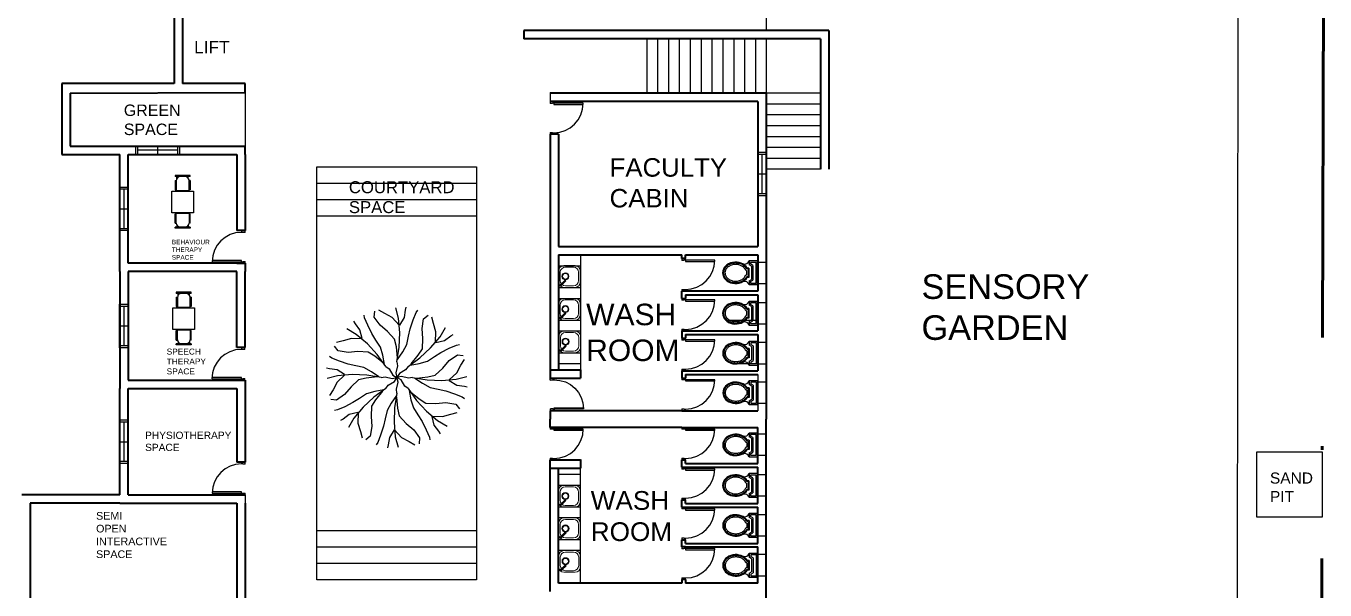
# Model space of a CAD drawing. Header units: metres. Extents: x -62 to 1282, y -193 to 114.
# Drawn here: x 251.3 to 287.15, y 75.63 to 91.19 of the extents above; entities that cross this region are included whole.
import ezdxf

# ---------------------------------------------------------------- set-up
doc = ezdxf.new("R2010")
doc.units = ezdxf.units.M
doc.header["$MEASUREMENT"] = 0
doc.linetypes.add('ACAD_ISO04W100', pattern=[30, 24, -3, 0, -3])
doc.layers.add('door space', color=1, linetype='Continuous')
doc.layers.add('WINDOW', color=10, linetype='Continuous')
for name, color, linetype, plot in [('PLINTH', 7, 'Continuous', False), ('STAIR', 231, 'Continuous', False), ('TEXT', 141, 'Continuous', False)]:
    doc.layers.add(name, color=color, linetype=linetype, plot=plot)
doc.layers.add('SITE BOUNDARY', color=6, linetype='ACAD_ISO04W100', lineweight=60)
doc.layers.add('WALL', color=2, linetype='Continuous', lineweight=40)
doc.styles.get("Standard").update_dxf_attribs({"font": 'arial.ttf'})

# ---------------------------------------------------------------- blocks, each defined once
blk = doc.blocks.new('A$C50846A53')
at = {"linetype": 'Continuous'}
for p, q in [((0, 0.74), (0, 0.56)), ((0.5, 0.74), (0, 0.74)), ((0, 0.56), (0.08, 0.56)), ((0.47, 0.71), (0.03, 0.71)), ((0.03, 0.71), (0.03, 0.59)), ((0.03, 0.59), (0.063, 0.59)), ((0.093, 0.64), (0.063, 0.59)), ((0.11, 0.61), (0.08, 0.56)), ((0.093, 0.64), (0.407, 0.64)), ((0.11, 0.61), (0.39, 0.61)), ((0.15, 0.557), (0.15, 0.52)), ((0.15, 0.557), (0.351, 0.557)), ((0.351, 0.557), (0.351, 0.52)), ((0.42, 0.56), (0.39, 0.61)), ((0.437, 0.59), (0.407, 0.64)), ((0.42, 0.56), (0.5, 0.56)), ((0.437, 0.59), (0.47, 0.59)), ((0.47, 0.59), (0.47, 0.71)), ((0.5, 0.56), (0.5, 0.74)), ((0.17, 0.537), (0.332, 0.537)), ((0.2, 0.507), (0.2, 0.488)), ((0.2, 0.507), (0.301, 0.507)), ((0.301, 0.507), (0.301, 0.488))]:
    blk.add_line(p, q, dxfattribs=at)
for centre, radius, start, end in [((-0.039, 0.461), 0.106, 344.642, 68.7339), ((0.539, 0.461), 0.106, 111.2661, 195.358), ((0.11, 0.542), 0.06, 306.0032, 355.4798), ((0.391, 0.542), 0.06, 184.5202, 233.9959)]:
    blk.add_arc(centre, radius, start, end, dxfattribs=at)
blk.add_ellipse((0.251, 0.274), major_axis=(0, 0.274), ratio=0.828948, start_param=0.459479, end_param=5.823706, dxfattribs=at)
for points, knots in [([(0.145, 0.493), (0.144, 0.492), (0.143, 0.491), (0.132, 0.483), (0.123, 0.475), (0.106, 0.457), (0.098, 0.447), (0.084, 0.426), (0.077, 0.415), (0.066, 0.391), (0.061, 0.378), (0.053, 0.352), (0.05, 0.339), (0.045, 0.311), (0.044, 0.298), (0.043, 0.27), (0.043, 0.256), (0.046, 0.228), (0.049, 0.215), (0.055, 0.188), (0.059, 0.175), (0.069, 0.15), (0.075, 0.138), (0.088, 0.116), (0.095, 0.105), (0.111, 0.085), (0.12, 0.077), (0.138, 0.06), (0.147, 0.053), (0.167, 0.041), (0.178, 0.036), (0.199, 0.028), (0.209, 0.025), (0.231, 0.021), (0.242, 0.02), (0.264, 0.02), (0.275, 0.021), (0.297, 0.026), (0.307, 0.029), (0.328, 0.038), (0.338, 0.044), (0.358, 0.057), (0.367, 0.064), (0.385, 0.081), (0.394, 0.09), (0.409, 0.11), (0.416, 0.121), (0.429, 0.144), (0.434, 0.156), (0.444, 0.181), (0.448, 0.194), (0.454, 0.221), (0.456, 0.235), (0.458, 0.262), (0.458, 0.276), (0.457, 0.304), (0.455, 0.318), (0.45, 0.345), (0.447, 0.358), (0.438, 0.384), (0.433, 0.396), (0.421, 0.42), (0.414, 0.431), (0.399, 0.452), (0.391, 0.461), (0.374, 0.479), (0.365, 0.486), (0.356, 0.493)], [0.542145, 0.542145, 0.542145, 0.542145, 0.562703, 0.562703, 0.724661, 0.724661, 0.886619, 0.886619, 1.048577, 1.048577, 1.210535, 1.210535, 1.372493, 1.372493, 1.534451, 1.534451, 1.696409, 1.696409, 1.858367, 1.858367, 2.020325, 2.020325, 2.182283, 2.182283, 2.344241, 2.344241, 2.506199, 2.506199, 2.668157, 2.668157, 2.830115, 2.830115, 2.992073, 2.992073, 3.154031, 3.154031, 3.315989, 3.315989, 3.477947, 3.477947, 3.639905, 3.639905, 3.801863, 3.801863, 3.963821, 3.963821, 4.125779, 4.125779, 4.287737, 4.287737, 4.449695, 4.449695, 4.611653, 4.611653, 4.773611, 4.773611, 4.935569, 4.935569, 5.097526, 5.097526, 5.259484, 5.259484, 5.421442, 5.421442, 5.5834, 5.5834, 5.741045, 5.741045, 5.741045, 5.741045]), ([(0.2, 0.488), (0.17, 0.474), (0.164, 0.47), (0.151, 0.46), (0.144, 0.454), (0.13, 0.439), (0.123, 0.431), (0.111, 0.413), (0.106, 0.404), (0.096, 0.384), (0.091, 0.373), (0.084, 0.352), (0.081, 0.34), (0.076, 0.317), (0.075, 0.305), (0.073, 0.282), (0.073, 0.27), (0.074, 0.246), (0.076, 0.234), (0.08, 0.211), (0.083, 0.2), (0.09, 0.178), (0.095, 0.167), (0.104, 0.147), (0.11, 0.138), (0.122, 0.12), (0.128, 0.112), (0.142, 0.097), (0.149, 0.09), (0.165, 0.078), (0.173, 0.073), (0.189, 0.064), (0.197, 0.06), (0.214, 0.055), (0.222, 0.053), (0.239, 0.05), (0.248, 0.05), (0.266, 0.051), (0.276, 0.052), (0.296, 0.057), (0.306, 0.061), (0.325, 0.071), (0.335, 0.077), (0.353, 0.091), (0.361, 0.099), (0.377, 0.117), (0.384, 0.127), (0.398, 0.149), (0.404, 0.161), (0.414, 0.185), (0.418, 0.198), (0.424, 0.225), (0.426, 0.239), (0.428, 0.267), (0.428, 0.281), (0.426, 0.309), (0.424, 0.323), (0.418, 0.349), (0.414, 0.363), (0.404, 0.387), (0.398, 0.399), (0.385, 0.421), (0.378, 0.431), (0.362, 0.449), (0.353, 0.458), (0.338, 0.469), (0.332, 0.474), (0.301, 0.488)], [0.459479, 0.459479, 0.459479, 0.459479, 0.567422, 0.567422, 0.720865, 0.720865, 0.874307, 0.874307, 1.02775, 1.02775, 1.181192, 1.181192, 1.334635, 1.334635, 1.488077, 1.488077, 1.64152, 1.64152, 1.794963, 1.794963, 1.948405, 1.948405, 2.101848, 2.101848, 2.25529, 2.25529, 2.408733, 2.408733, 2.562175, 2.562175, 2.715618, 2.715618, 2.86906, 2.86906, 3.022503, 3.022503, 3.175946, 3.175946, 3.356457, 3.356457, 3.536968, 3.536968, 3.717479, 3.717479, 3.89799, 3.89799, 4.078501, 4.078501, 4.259012, 4.259012, 4.439523, 4.439523, 4.620035, 4.620035, 4.800546, 4.800546, 4.981057, 4.981057, 5.161568, 5.161568, 5.342079, 5.342079, 5.52259, 5.52259, 5.703101, 5.703101, 5.823706, 5.823706, 5.823706, 5.823706])]:
    blk.add_open_spline(points, degree=3, knots=knots, dxfattribs=at)
blk = doc.blocks.new('BRANCHZ', base_point=(0.5, 0.5))
for p, q in [((0.8758, 0.6211), (0.9341, 0.6629)), ((0.9341, 0.6629), (0.9759, 0.6586)), ((0.7756, 0.5166), (0.8297, 0.5667)), ((0.8297, 0.5667), (0.8758, 0.6211)), ((0.9298, 0.5334), (0.9591, 0.5878)), ((0.9591, 0.5878), (0.9842, 0.6293)), ((0.5334, 0.5083), (0.5, 0.5)), ((0.5835, 0.4958), (0.5335, 0.5083)), ((0.6126, 0.5001), (0.5835, 0.4958)), ((0.6126, 0.5001), (0.717, 0.4833)), ((0.6294, 0.4958), (0.6837, 0.4582)), ((0.6416, 0.496), (0.7213, 0.5041)), ((0.717, 0.4833), (0.8214, 0.479)), ((0.7213, 0.5041), (0.7756, 0.5166)), ((0.8214, 0.479), (0.9258, 0.4876)), ((0.8758, 0.4833), (0.9298, 0.5334)), ((0.8758, 0.479), (0.9298, 0.4457)), ((0.9258, 0.4876), (1.001, 0.5083)), ((0.6837, 0.4582), (0.7381, 0.4289)), ((0.7381, 0.4289), (0.7964, 0.4164)), ((0.7964, 0.4164), (0.8507, 0.4039)), ((0.8507, 0.4039), (0.9133, 0.3831)), ((0.9133, 0.3831), (0.9674, 0.3623)), ((0.9298, 0.4457), (0.9842, 0.4375)), ((0.9842, 0.4375), (1.005, 0.4332)), ((0.9674, 0.3623), (0.9842, 0.3498))]:
    blk.add_line(p, q)
blk = doc.blocks.new('TREE-16')
at = {"xscale": 120, "yscale": 120, "zscale": 120}
for rotation in [90, 44.99999999999985, 134.9999999999999, 180, 224.9999999999999, 314.9999999999998, 270]:
    blk.add_blockref('BRANCHZ', (0, 0), dxfattribs=dict(at, rotation=rotation))
blk.add_blockref('BRANCHZ', (0, 0), dxfattribs=at)
blk = doc.blocks.new('A$C027E3DAA')
at = {"lineweight": 5}
for p, q in [((0, 100), (0, 320)), ((31, 132), (31, 288)), ((48, 356), (128, 276)), ((142, 290), (63, 369)), ((320, 420), (100, 420)), ((128, 276), (142, 290)), ((291, 388), (131, 388)), ((391, 132), (391, 288)), ((420, 100), (420, 320)), ((291, 32), (131, 32)), ((320, 0), (100, 0))]:
    blk.add_line(p, q, dxfattribs=at)
for centre, radius in [((47, 373), 16.5), ((47, 373), 8.24), ((214, 287), 68.5), ((214, 287), 54.8)]:
    blk.add_circle(centre, radius, dxfattribs=at)
for centre, start, end in [((100, 320), 90, 180), ((131, 288), 90, 180), ((291, 288), 0, 90), ((320, 320), 0, 90), ((100, 100), 180, 270), ((131, 132), 180, 270), ((291, 132), 270, 0), ((320, 100), 270, 0)]:
    blk.add_arc(centre, 100, start, end, dxfattribs=at)
blk = doc.blocks.new('A$C47EF7D3D')
for p, q in [((0, 675), (40, 675)), ((0, 125), (0, 675)), ((40, 125), (40, 675)), ((103, 607), (40, 607)), ((181, 675), (525, 675)), ((181, 675), (181, 635)), ((190, 635), (550, 635)), ((525, 675), (525, 635)), ((550, 635), (550, 165)), ((568, 800), (1368, 800)), ((568, 0), (568, 800)), ((1368, 800), (1368, 0)), ((1746, 635), (1386, 635)), ((1386, 635), (1386, 165)), ((1755, 675), (1411, 675)), ((1411, 675), (1411, 635)), ((1755, 675), (1755, 635)), ((1834, 607), (1896, 607)), ((1936, 675), (1896, 675)), ((1896, 125), (1896, 675)), ((1936, 125), (1936, 675)), ((40, 125), (0, 125)), ((103, 193), (40, 193)), ((181, 125), (181, 165)), ((181, 125), (525, 125)), ((550, 165), (190, 165)), ((525, 125), (525, 165)), ((1368, 0), (568, 0)), ((1386, 165), (1746, 165)), ((1411, 125), (1411, 165)), ((1755, 125), (1411, 125)), ((1755, 125), (1755, 165)), ((1834, 193), (1896, 193)), ((1896, 125), (1936, 125))]:
    blk.add_line(p, q)
for centre, start, end in [((190, 485), 90, 180), ((1746, 485), 0, 90), ((190, 315), 180, 270), ((1746, 315), 270, 0)]:
    blk.add_arc(centre, 150, start, end)

msp = doc.modelspace()

# ---------------------------------------------------------------- linework, layer by layer
for p, q in [((284.692, 40.829), (284.774, 103.948)), ((268.433, 90.835), (268.433, 89.335)), ((269.333, 90.835), (269.333, 89.335)), ((271.733, 90.835), (271.733, 89.335)), ((257.353, 89.355), (257.353, 89.375)), ((265.773, 89.355), (265.773, 89.105)), ((271.733, 89.335), (268.433, 89.335)), ((257.123, 84.645), (254.123, 84.645)), ((266.603, 84.875), (266.603, 81.705)), ((266.003, 84.575), (266.603, 84.575)), ((266.003, 83.975), (266.603, 83.975)), ((266.003, 83.675), (266.603, 83.675)), ((269.503, 83.875), (271.503, 83.875)), ((266.003, 83.075), (266.603, 83.075)), ((270.611, 83.075), (271.503, 83.075)), ((266.003, 82.775), (266.603, 82.775)), ((269.503, 82.775), (271.503, 82.775)), ((266.003, 82.175), (266.603, 82.175)), ((266.003, 81.875), (266.603, 81.875)), ((270.796, 81.875), (271.503, 81.875)), ((271.503, 81.575), (271.503, 80.575)), ((266.603, 75.815), (266.603, 78.985)), ((266.603, 78.815), (266.003, 78.815)), ((266.603, 78.515), (266.003, 78.515)), ((257.123, 78.254), (257.123, 78.253)), ((257.353, 73.61), (257.353, 78.023)), ((266.603, 77.915), (266.003, 77.915)), ((266.603, 77.615), (266.003, 77.615)), ((266.603, 77.015), (266.003, 77.015)), ((266.603, 76.715), (266.003, 76.715))]:
    msp.add_line(p, q)
at = {"layer": 'Defpoints'}
for p, q in [((285.27, 79.437), (287.07, 79.437)), ((285.27, 77.637), (285.27, 79.437)), ((287.07, 79.437), (287.07, 77.637)), ((257.352, 78.254), (257.353, 78.023)), ((287.07, 77.637), (285.27, 77.637))]:
    msp.add_line(p, q, dxfattribs=at)
at = {"layer": 'door space'}
for p, q in [((265.77, 89.101), (265.77, 89.051)), ((265.87, 89.101), (265.77, 89.101)), ((265.83, 89.051), (265.77, 89.051)), ((265.87, 89.056), (265.83, 89.056)), ((265.83, 89.051), (265.83, 89.056)), ((265.87, 89.056), (265.87, 89.101)), ((266.68, 89.056), (265.87, 89.056)), ((265.87, 89.056), (265.87, 89.021)), ((265.87, 89.021), (266.68, 89.021)), ((265.77, 88.251), (265.77, 88.201)), ((265.77, 88.251), (265.83, 88.251)), ((265.77, 88.201), (265.87, 88.201)), ((265.83, 88.246), (265.83, 88.251)), ((265.83, 88.246), (265.87, 88.246)), ((265.87, 88.201), (265.87, 88.246)), ((257.253, 85.541), (257.253, 85.496)), ((257.353, 85.541), (257.253, 85.541)), ((257.293, 85.496), (257.253, 85.496)), ((257.293, 85.496), (257.293, 85.491)), ((257.353, 85.491), (257.293, 85.491)), ((257.353, 85.491), (257.353, 85.541)), ((257.253, 84.721), (256.443, 84.721)), ((256.443, 84.686), (257.253, 84.686)), ((257.253, 84.686), (257.253, 84.721)), ((257.253, 84.686), (257.253, 84.641)), ((257.253, 84.686), (257.293, 84.686)), ((257.253, 84.641), (257.353, 84.641)), ((257.293, 84.691), (257.293, 84.686)), ((257.293, 84.691), (257.353, 84.691)), ((257.353, 84.641), (257.353, 84.691)), ((269.401, 84.772), (269.401, 84.722)), ((269.501, 84.772), (269.401, 84.772)), ((269.461, 84.722), (269.401, 84.722)), ((269.501, 84.727), (269.461, 84.727)), ((269.461, 84.722), (269.461, 84.727)), ((269.501, 84.727), (269.501, 84.772)), ((270.311, 84.727), (269.501, 84.727)), ((269.501, 84.727), (269.501, 84.692)), ((269.501, 84.692), (270.311, 84.692)), ((269.401, 83.922), (269.401, 83.872)), ((269.401, 83.922), (269.461, 83.922)), ((269.461, 83.917), (269.461, 83.922)), ((269.461, 83.917), (269.501, 83.917)), ((269.501, 83.872), (269.501, 83.917)), ((269.401, 83.872), (269.501, 83.872)), ((269.403, 83.675), (269.403, 83.625)), ((269.503, 83.675), (269.403, 83.675)), ((269.463, 83.625), (269.403, 83.625)), ((269.503, 83.63), (269.463, 83.63)), ((269.463, 83.625), (269.463, 83.63)), ((269.503, 83.63), (269.503, 83.675)), ((270.313, 83.63), (269.503, 83.63)), ((269.503, 83.63), (269.503, 83.595)), ((269.503, 83.595), (270.313, 83.595)), ((269.403, 82.825), (269.403, 82.775)), ((269.403, 82.825), (269.463, 82.825)), ((269.463, 82.82), (269.463, 82.825)), ((269.463, 82.82), (269.503, 82.82)), ((269.503, 82.775), (269.503, 82.82)), ((269.403, 82.775), (269.503, 82.775)), ((269.403, 82.575), (269.403, 82.525)), ((269.503, 82.575), (269.403, 82.575)), ((269.463, 82.525), (269.403, 82.525)), ((269.503, 82.53), (269.463, 82.53)), ((269.463, 82.525), (269.463, 82.53)), ((269.503, 82.53), (269.503, 82.575)), ((270.313, 82.53), (269.503, 82.53)), ((269.503, 82.53), (269.503, 82.495)), ((269.503, 82.495), (270.313, 82.495)), ((257.248, 82.312), (257.248, 82.267)), ((257.348, 82.312), (257.248, 82.312)), ((257.288, 82.267), (257.248, 82.267)), ((257.288, 82.267), (257.288, 82.262)), ((257.348, 82.262), (257.288, 82.262)), ((257.348, 82.262), (257.348, 82.312)), ((257.248, 81.492), (256.438, 81.492)), ((256.438, 81.457), (257.248, 81.457)), ((257.248, 81.457), (257.248, 81.492)), ((257.248, 81.457), (257.248, 81.412)), ((257.248, 81.457), (257.288, 81.457)), ((257.248, 81.412), (257.348, 81.412)), ((257.288, 81.462), (257.288, 81.457)), ((257.288, 81.462), (257.348, 81.462)), ((257.348, 81.412), (257.348, 81.462)), ((265.772, 81.472), (265.872, 81.473)), ((265.772, 81.422), (265.772, 81.472)), ((265.772, 81.422), (265.832, 81.423)), ((265.832, 81.428), (265.872, 81.428)), ((265.832, 81.428), (265.832, 81.423)), ((265.872, 81.473), (265.872, 81.428)), ((269.403, 81.725), (269.403, 81.675)), ((269.403, 81.725), (269.463, 81.725)), ((269.403, 81.675), (269.503, 81.675)), ((269.403, 81.475), (269.403, 81.425)), ((269.503, 81.475), (269.403, 81.475)), ((269.463, 81.425), (269.403, 81.425)), ((269.463, 81.72), (269.463, 81.725)), ((269.463, 81.72), (269.503, 81.72)), ((269.503, 81.43), (269.463, 81.43)), ((269.463, 81.425), (269.463, 81.43)), ((269.503, 81.675), (269.503, 81.72)), ((269.503, 81.43), (269.503, 81.475)), ((270.313, 81.43), (269.503, 81.43)), ((269.503, 81.43), (269.503, 81.395)), ((269.503, 81.395), (270.313, 81.395)), ((265.88, 80.653), (266.69, 80.661)), ((265.84, 80.623), (265.78, 80.622)), ((265.781, 80.572), (265.78, 80.622)), ((265.881, 80.573), (265.781, 80.572)), ((265.84, 80.623), (265.84, 80.618)), ((265.88, 80.618), (265.84, 80.618)), ((265.88, 80.618), (265.88, 80.653)), ((266.69, 80.626), (265.88, 80.618)), ((265.88, 80.618), (265.881, 80.573)), ((269.403, 80.625), (269.403, 80.575)), ((269.403, 80.625), (269.463, 80.625)), ((269.403, 80.575), (269.503, 80.575)), ((269.463, 80.62), (269.463, 80.625)), ((269.463, 80.62), (269.503, 80.62)), ((269.503, 80.575), (269.503, 80.62)), ((265.773, 80.115), (265.773, 80.065)), ((265.873, 80.115), (265.773, 80.115)), ((265.833, 80.065), (265.773, 80.065)), ((265.873, 80.07), (265.833, 80.07)), ((265.833, 80.065), (265.833, 80.07)), ((265.873, 80.07), (265.873, 80.115)), ((266.683, 80.07), (265.873, 80.07)), ((265.873, 80.07), (265.873, 80.035)), ((265.873, 80.035), (266.683, 80.035)), ((269.403, 80.115), (269.403, 80.065)), ((269.503, 80.115), (269.403, 80.115)), ((269.463, 80.065), (269.403, 80.065)), ((269.503, 80.07), (269.463, 80.07)), ((269.463, 80.065), (269.463, 80.07)), ((269.503, 80.07), (269.503, 80.115)), ((270.313, 80.07), (269.503, 80.07)), ((269.503, 80.07), (269.503, 80.035)), ((269.503, 80.035), (270.313, 80.035)), ((265.773, 79.265), (265.773, 79.215)), ((265.773, 79.265), (265.833, 79.265)), ((265.833, 79.26), (265.833, 79.265)), ((265.833, 79.26), (265.873, 79.26)), ((265.873, 79.215), (265.873, 79.26)), ((269.403, 79.265), (269.403, 79.215)), ((269.403, 79.265), (269.463, 79.265)), ((269.463, 79.26), (269.463, 79.265)), ((269.463, 79.26), (269.503, 79.26)), ((269.503, 79.215), (269.503, 79.26)), ((257.252, 79.154), (257.252, 79.109)), ((257.352, 79.154), (257.252, 79.154)), ((257.292, 79.109), (257.252, 79.109)), ((257.292, 79.109), (257.292, 79.104)), ((257.352, 79.104), (257.292, 79.104)), ((257.352, 79.104), (257.352, 79.154)), ((265.773, 79.215), (265.873, 79.215)), ((269.403, 79.215), (269.503, 79.215)), ((269.403, 79.015), (269.403, 78.965)), ((269.503, 79.015), (269.403, 79.015)), ((269.463, 78.965), (269.403, 78.965)), ((269.503, 78.97), (269.463, 78.97)), ((269.463, 78.965), (269.463, 78.97)), ((269.503, 78.97), (269.503, 79.015)), ((270.313, 78.97), (269.503, 78.97)), ((269.503, 78.97), (269.503, 78.935)), ((269.503, 78.935), (270.313, 78.935)), ((257.252, 78.334), (256.442, 78.334)), ((256.442, 78.299), (257.252, 78.299)), ((257.252, 78.299), (257.252, 78.334)), ((257.252, 78.299), (257.252, 78.254)), ((257.252, 78.299), (257.292, 78.299)), ((257.252, 78.254), (257.352, 78.254)), ((257.292, 78.304), (257.292, 78.299)), ((257.292, 78.304), (257.352, 78.304)), ((257.352, 78.254), (257.352, 78.304)), ((269.403, 78.165), (269.403, 78.115)), ((269.403, 78.165), (269.463, 78.165)), ((269.463, 78.16), (269.463, 78.165)), ((269.463, 78.16), (269.503, 78.16)), ((269.503, 78.115), (269.503, 78.16)), ((269.403, 78.115), (269.503, 78.115)), ((269.403, 77.915), (269.403, 77.865)), ((269.503, 77.915), (269.403, 77.915)), ((269.463, 77.865), (269.403, 77.865)), ((269.503, 77.87), (269.463, 77.87)), ((269.463, 77.865), (269.463, 77.87)), ((269.503, 77.87), (269.503, 77.915)), ((270.313, 77.87), (269.503, 77.87)), ((269.503, 77.87), (269.503, 77.835)), ((269.503, 77.835), (270.313, 77.835)), ((269.402, 76.815), (269.402, 76.765)), ((269.502, 76.815), (269.402, 76.815)), ((269.462, 76.765), (269.402, 76.765)), ((269.403, 77.065), (269.403, 77.015)), ((269.403, 77.065), (269.463, 77.065)), ((269.403, 77.015), (269.503, 77.015)), ((269.502, 76.77), (269.462, 76.77)), ((269.462, 76.765), (269.462, 76.77)), ((269.463, 77.06), (269.463, 77.065)), ((269.463, 77.06), (269.503, 77.06)), ((269.502, 76.77), (269.502, 76.815)), ((270.312, 76.77), (269.502, 76.77)), ((269.502, 76.77), (269.502, 76.735)), ((269.502, 76.735), (270.312, 76.735)), ((269.503, 77.015), (269.503, 77.06)), ((269.402, 75.965), (269.402, 75.915)), ((269.402, 75.965), (269.462, 75.965)), ((269.402, 75.915), (269.502, 75.915)), ((269.462, 75.96), (269.462, 75.965)), ((269.462, 75.96), (269.502, 75.96)), ((269.502, 75.915), (269.502, 75.96))]:
    msp.add_line(p, q, dxfattribs=at)
for centre, major_axis in [((265.87, 89.056), (0.573, 0.573)), ((257.253, 84.686), (-0.573, -0.573)), ((269.501, 84.727), (0.573, 0.573)), ((269.503, 83.63), (0.573, 0.573)), ((269.503, 82.53), (0.573, 0.573)), ((257.248, 81.457), (-0.573, -0.573)), ((269.503, 81.43), (0.573, 0.573)), ((265.873, 80.07), (0.573, 0.573)), ((269.503, 80.07), (0.573, 0.573)), ((257.252, 78.299), (-0.573, -0.573)), ((269.503, 78.97), (0.573, 0.573)), ((269.503, 77.87), (0.573, 0.573)), ((269.502, 76.77), (0.573, 0.573))]:
    msp.add_ellipse(centre, major_axis=major_axis, ratio=1, start_param=3.926991, end_param=5.497787, dxfattribs=at)
at = {"layer": 'door space', "extrusion": (0, 0, -1)}
msp.add_ellipse((265.88, 80.618), major_axis=(0.578, -0.567), ratio=1, start_param=3.926991, end_param=5.497787, dxfattribs=at)
at = {"layer": 'PLINTH'}
for p, q in [((271.733, 92.335), (271.733, 91.065)), ((257.353, 89.355), (257.353, 87.875)), ((259.335, 87.306), (263.735, 87.306)), ((259.335, 75.906), (259.335, 87.306)), ((263.735, 87.306), (263.735, 75.906)), ((263.735, 75.906), (259.335, 75.906))]:
    msp.add_line(p, q, dxfattribs=at)
at = {"layer": 'SITE BOUNDARY'}
msp.add_line((287.151, 106.597), (286.967, 41.503), dxfattribs=at)
at = {"layer": 'STAIR'}
for p, q in [((268.433, 90.835), (268.433, 89.335)), ((268.733, 90.835), (268.733, 89.335)), ((269.033, 90.835), (269.033, 89.335)), ((269.333, 90.835), (269.333, 89.335)), ((269.633, 90.835), (269.633, 89.335)), ((269.933, 90.835), (269.933, 89.335)), ((270.233, 90.835), (270.233, 89.335)), ((270.533, 90.835), (270.533, 89.335)), ((270.833, 90.835), (270.833, 89.335)), ((271.133, 90.835), (271.133, 89.335)), ((271.433, 90.835), (271.433, 89.335)), ((271.733, 90.835), (271.733, 89.335)), ((273.233, 89.335), (271.733, 89.335)), ((273.233, 89.035), (271.733, 89.035)), ((273.233, 88.735), (271.733, 88.735)), ((273.233, 88.435), (271.733, 88.435)), ((273.233, 88.135), (271.733, 88.135)), ((273.233, 87.835), (271.733, 87.835)), ((273.233, 87.535), (271.733, 87.535)), ((273.233, 87.235), (271.733, 87.235)), ((259.335, 86.856), (263.735, 86.856)), ((259.335, 86.406), (263.735, 86.406)), ((259.335, 85.956), (263.735, 85.956)), ((263.735, 77.256), (259.335, 77.256)), ((263.735, 76.806), (259.335, 76.806)), ((263.735, 76.356), (259.335, 76.356))]:
    msp.add_line(p, q, dxfattribs=at)
at = {"layer": 'WALL'}
for p, q in [((255.393, 91.605), (255.393, 89.605)), ((255.623, 91.605), (255.623, 89.605)), ((273.463, 91.065), (265.043, 91.065)), ((265.043, 91.065), (265.043, 90.835)), ((273.463, 91.065), (273.463, 89.035)), ((273.233, 90.835), (265.043, 90.835)), ((273.233, 90.835), (273.233, 89.035)), ((252.293, 89.605), (252.293, 87.645)), ((255.393, 89.605), (252.293, 89.605)), ((252.52, 89.335), (257.353, 89.355)), ((252.523, 89.335), (252.523, 87.875)), ((257.353, 89.605), (255.623, 89.605)), ((257.353, 89.355), (257.353, 89.605)), ((271.733, 89.335), (265.773, 89.335)), ((271.733, 89.335), (271.733, 87.235)), ((271.503, 89.105), (265.773, 89.105)), ((271.503, 89.105), (271.503, 87.235)), ((273.233, 89.035), (273.233, 87.235)), ((273.463, 89.035), (273.463, 87.235)), ((266.003, 88.205), (265.773, 88.205)), ((265.773, 88.205), (265.773, 84.875)), ((266.003, 88.205), (266.003, 85.105)), ((252.523, 87.875), (257.353, 87.875)), ((257.353, 87.645), (257.353, 87.875)), ((252.293, 87.645), (253.893, 87.645)), ((253.893, 84.415), (253.893, 87.645)), ((254.123, 87.645), (257.123, 87.645)), ((254.123, 84.645), (254.123, 87.645)), ((257.123, 87.645), (257.123, 85.544)), ((257.353, 87.645), (257.353, 85.544)), ((271.503, 87.235), (271.503, 85.105)), ((271.733, 87.235), (271.733, 84.875)), ((257.353, 85.544), (257.123, 85.544)), ((266.003, 85.105), (271.503, 85.105)), ((257.123, 84.645), (254.123, 84.645)), ((257.123, 84.644), (257.353, 84.644)), ((257.353, 84.644), (257.353, 84.415)), ((265.773, 84.875), (265.773, 81.475)), ((266.003, 84.875), (269.403, 84.875)), ((266.003, 84.875), (266.003, 81.705)), ((269.403, 84.775), (269.403, 84.875)), ((269.503, 84.775), (269.403, 84.775)), ((269.503, 84.775), (269.503, 84.875)), ((269.503, 84.875), (271.503, 84.875)), ((271.503, 84.875), (271.503, 83.875)), ((271.733, 84.875), (271.733, 80.345)), ((253.893, 84.415), (253.893, 81.185)), ((257.123, 84.415), (254.123, 84.415)), ((254.123, 84.415), (254.123, 81.415)), ((257.123, 82.315), (257.123, 84.415)), ((257.35, 82.315), (257.353, 84.415)), ((271.503, 83.875), (269.403, 83.875)), ((269.403, 83.675), (269.403, 83.875)), ((269.403, 83.675), (269.503, 83.675)), ((269.503, 83.775), (271.503, 83.775)), ((269.503, 83.775), (269.503, 83.675)), ((271.503, 83.775), (271.503, 82.775)), ((269.403, 82.775), (271.503, 82.775)), ((269.403, 82.775), (269.403, 82.575)), ((269.403, 82.575), (269.503, 82.575)), ((269.503, 82.675), (271.503, 82.675)), ((269.503, 82.675), (269.503, 82.575)), ((271.503, 82.675), (271.503, 81.675)), ((257.35, 82.315), (257.12, 82.315)), ((254.123, 81.415), (257.123, 81.415)), ((257.12, 81.415), (257.12, 81.415)), ((257.12, 81.415), (257.35, 81.415)), ((257.35, 81.415), (257.353, 81.185)), ((265.773, 81.705), (266.003, 81.705)), ((265.773, 81.475), (266.003, 81.475)), ((266.003, 81.705), (266.603, 81.705)), ((266.003, 81.475), (266.603, 81.475)), ((266.603, 81.705), (266.603, 81.475)), ((269.403, 81.675), (271.503, 81.675)), ((269.403, 81.675), (269.403, 81.475)), ((269.403, 81.475), (269.503, 81.475)), ((269.503, 81.575), (271.503, 81.575)), ((269.503, 81.575), (269.503, 81.475)), ((253.893, 78.253), (253.893, 81.185)), ((254.123, 81.185), (257.123, 81.185)), ((254.123, 78.253), (254.123, 81.185)), ((257.123, 81.185), (257.123, 79.154)), ((257.353, 81.185), (257.352, 79.154)), ((265.773, 80.575), (265.773, 80.345)), ((266.003, 80.575), (265.773, 80.575)), ((265.773, 80.115), (265.773, 80.345)), ((269.403, 80.575), (266.003, 80.575)), ((269.403, 80.575), (271.503, 80.575)), ((271.733, 73.922), (271.733, 80.345)), ((266.003, 80.115), (265.773, 80.115)), ((269.403, 80.115), (266.003, 80.115)), ((269.403, 80.115), (271.503, 80.115)), ((271.503, 79.115), (271.503, 80.115)), ((266.603, 79.23), (266.603, 78.985)), ((257.352, 79.154), (257.122, 79.154)), ((265.773, 75.585), (265.773, 79.215)), ((265.773, 79.215), (266.003, 79.215)), ((265.773, 78.985), (266.003, 78.985)), ((266.003, 79.215), (266.603, 79.215)), ((266.003, 75.815), (266.003, 78.985)), ((266.003, 78.985), (266.603, 78.985)), ((269.403, 79.215), (269.503, 79.215)), ((269.403, 79.015), (269.403, 79.215)), ((269.403, 79.015), (271.503, 79.015)), ((269.503, 79.115), (269.503, 79.215)), ((269.503, 79.115), (271.503, 79.115)), ((271.503, 78.015), (271.503, 79.015)), ((253.893, 78.253), (251.19, 78.253)), ((254.123, 78.253), (257.123, 78.253)), ((257.122, 78.254), (257.352, 78.254)), ((253.893, 78.023), (251.42, 78.023)), ((251.42, 78.023), (251.42, 72.709)), ((253.893, 78.023), (257.123, 78.023)), ((257.123, 78.023), (257.123, 73.61)), ((257.353, 78.023), (257.353, 73.61)), ((269.403, 78.115), (269.503, 78.115)), ((269.403, 77.915), (269.403, 78.115)), ((269.403, 77.915), (271.503, 77.915)), ((269.503, 78.015), (269.503, 78.115)), ((269.503, 78.015), (271.503, 78.015)), ((271.503, 76.915), (271.503, 77.915)), ((269.403, 76.815), (269.403, 77.015)), ((269.403, 77.015), (269.503, 77.015)), ((269.503, 76.815), (269.403, 76.815)), ((269.503, 76.915), (269.503, 77.015)), ((269.503, 76.915), (271.503, 76.915)), ((269.503, 76.815), (271.503, 76.815)), ((271.503, 75.815), (271.503, 76.815)), ((263.363, 75.906), (263.363, 75.922)), ((269.403, 75.815), (266.003, 75.815)), ((269.403, 75.915), (269.403, 75.815)), ((269.503, 75.915), (269.403, 75.915)), ((269.503, 75.915), (269.503, 75.815)), ((271.503, 75.815), (269.503, 75.815))]:
    msp.add_line(p, q, dxfattribs=at)
at = {"layer": 'WINDOW'}
for p, q in [((254.338, 87.645), (254.338, 87.875)), ((254.338, 87.875), (255.538, 87.875)), ((254.388, 87.645), (254.388, 87.875)), ((255.538, 87.875), (254.938, 87.875)), ((254.938, 87.875), (254.938, 87.645)), ((255.488, 87.875), (255.488, 87.645)), ((255.538, 87.875), (255.538, 87.645)), ((255.538, 87.645), (254.338, 87.645)), ((255.488, 87.76), (254.388, 87.76)), ((271.504, 86.505), (271.504, 87.705)), ((271.504, 87.705), (271.734, 87.705)), ((271.504, 87.655), (271.734, 87.655)), ((271.619, 86.555), (271.619, 87.655)), ((271.734, 87.705), (271.734, 86.505)), ((271.734, 87.105), (271.504, 87.105)), ((271.734, 86.505), (271.734, 87.105)), ((253.889, 85.545), (253.889, 86.745)), ((253.889, 86.745), (254.119, 86.745)), ((253.889, 86.745), (253.889, 86.145)), ((253.889, 86.695), (254.119, 86.695)), ((254.004, 86.695), (254.004, 85.595)), ((254.119, 86.745), (254.119, 85.545)), ((271.734, 86.555), (271.504, 86.555)), ((271.734, 86.505), (271.504, 86.505)), ((253.889, 86.145), (254.119, 86.145)), ((254.119, 85.595), (253.889, 85.595)), ((254.119, 85.545), (253.889, 85.545)), ((271.503, 84.075), (271.503, 84.675)), ((271.503, 84.675), (271.733, 84.675)), ((271.733, 84.675), (271.733, 84.075)), ((271.733, 84.075), (271.503, 84.075)), ((271.504, 82.961), (271.504, 83.561)), ((271.504, 83.561), (271.734, 83.561)), ((271.734, 83.561), (271.734, 82.961)), ((253.886, 82.313), (253.886, 83.513)), ((253.886, 83.513), (254.116, 83.513)), ((253.886, 83.513), (253.886, 82.913)), ((253.886, 83.463), (254.116, 83.463)), ((254.001, 83.463), (254.001, 82.363)), ((254.116, 83.513), (254.116, 82.313)), ((253.886, 82.913), (254.116, 82.913)), ((271.734, 82.961), (271.504, 82.961)), ((271.498, 81.862), (271.498, 82.462)), ((271.498, 82.462), (271.728, 82.462)), ((271.728, 82.462), (271.728, 81.862)), ((254.116, 82.363), (253.886, 82.363)), ((254.116, 82.313), (253.886, 82.313)), ((271.728, 81.862), (271.498, 81.862)), ((271.503, 80.772), (271.503, 81.372)), ((271.503, 81.372), (271.733, 81.372)), ((271.733, 81.372), (271.733, 80.772)), ((271.733, 80.772), (271.503, 80.772)), ((253.893, 79.119), (253.893, 80.319)), ((253.893, 80.319), (254.123, 80.319)), ((253.893, 80.319), (253.893, 79.719)), ((254.123, 80.319), (254.123, 79.119)), ((253.893, 80.269), (254.123, 80.269)), ((254.008, 80.269), (254.008, 79.169)), ((253.893, 79.719), (254.123, 79.719)), ((271.5, 79.335), (271.5, 79.935)), ((271.5, 79.935), (271.73, 79.935)), ((271.73, 79.935), (271.73, 79.335)), ((271.73, 79.335), (271.5, 79.335)), ((254.123, 79.169), (253.893, 79.169)), ((254.123, 79.119), (253.893, 79.119)), ((271.503, 78.215), (271.503, 78.815)), ((271.503, 78.815), (271.733, 78.815)), ((271.733, 78.815), (271.733, 78.215)), ((271.733, 78.215), (271.503, 78.215)), ((271.504, 77.112), (271.504, 77.712)), ((271.504, 77.712), (271.734, 77.712)), ((271.734, 77.712), (271.734, 77.112)), ((271.734, 77.112), (271.504, 77.112)), ((271.503, 76.013), (271.503, 76.613)), ((271.503, 76.613), (271.733, 76.613)), ((271.733, 76.613), (271.733, 76.013)), ((271.733, 76.013), (271.503, 76.013))]:
    msp.add_line(p, q, dxfattribs=at)

# ---------------------------------------------------------------- block references
at = {"rotation": 90}
for name, p, xscale, yscale, zscale in [('A$C47EF7D3D', (255.927, 85.611), 0.0007496668609228836, 0.0007496668609228836, 0.0007496668609228836), ('A$C027E3DAA', (266.599, 83.978), 0.001426284879213249, 0.001426284879213249, 0.001426284879213249), ('A$C47EF7D3D', (255.958, 82.39), 0.0007496668609228836, 0.0007496668609228836, 0.0007496668609228836), ('A$C027E3DAA', (266.598, 83.074), 0.001426284879213249, 0.001426284879213249, 0.001426284879213249), ('A$C027E3DAA', (266.604, 82.175), 0.001426284879213249, 0.001426284879213249, 0.001426284879213249), ('A$C027E3DAA', (266.601, 77.019), 0.001426284879213249, 0.001426284879213249, 0.001426284879213249), ('A$C027E3DAA', (266.603, 76.116), 0.001426284879213249, 0.001426284879213249, 0.001426284879213249)]:
    msp.add_blockref(name, p, dxfattribs=dict(at, xscale=xscale, yscale=yscale, zscale=zscale))
at = {"color": 7, "xscale": 1.304845739735994, "yscale": 1.304845739735994, "zscale": 1.304845739735994, "rotation": 270}
for p in [(270.528, 84.707, -0.001), (270.529, 83.59, -0.001), (270.533, 82.488, -0.001), (270.534, 81.398, -0.001), (270.531, 79.958, -0.001), (270.529, 78.839, -0.001), (270.531, 77.737, -0.001)]:
    msp.add_blockref('A$C50846A53', p, dxfattribs=at)
at = {"color": 0, "xscale": 0.0320120484411144, "yscale": 0.0320120484411144, "zscale": 0.0320120484411144}
msp.add_blockref('TREE-16', (261.541, 81.491), dxfattribs=at)
at = {"layer": 'Defpoints', "xscale": 0.001426284879213249, "yscale": 0.001426284879213249, "zscale": 0.001426284879213249, "rotation": 90}
msp.add_blockref('A$C027E3DAA', (266.598, 77.916), dxfattribs=at)
at = {"layer": 'Defpoints', "color": 7, "xscale": 1.304845739735994, "yscale": 1.304845739735994, "zscale": 1.304845739735994, "rotation": 270}
msp.add_blockref('A$C50846A53', (270.533, 76.636, -0.001), dxfattribs=at)

# ---------------------------------------------------------------- texts
at = {"layer": 'TEXT', "attachment_point": 1}
for s, width, gutter_width, insert, char_height in [('LIFT', 0.16466, 1.706, (255.944, 90.774), 0.3412), ('GREEN SPACE', 0.07523, 1.577, (254.004, 89.022), 0.31544), ('FACULTY CABIN', 0.17041, 2.547, (267.409, 87.542), 0.50944), ('COURTYARD SPACE', 0.23761, 1.648, (260.215, 86.906), 0.3296), ('BEHAVIOUR THERAPY SPACE', 0.06498, 0.636, (255.329, 85.293), 0.12722), ('SENSORY GARDEN', 0.46978, 3.391, (276.015, 84.338), 0.67822), ('WASH ROOM', 0.5558, 2.967, (266.762, 83.527), 0.5934), ('SPEECH THERAPY SPACE', 0.27426, 0.822, (255.187, 82.289), 0.16431), ('PHYSIOTHERAPY SPACE', 0.06005, 1.002, (254.592, 79.997), 0.20049), ('SAND PIT', 0.03746, 1.531, (285.63, 78.87), 0.3062), ('WASH ROOM', 0.48384, 2.583, (266.889, 78.357), 0.5166), ('SEMI OPEN INTERACTIVE SPACE', 0.07419, 1.059, (253.239, 77.781), 0.21185)]:
    msp.add_mtext_dynamic_manual_height_columns(s, width=width, gutter_width=gutter_width, heights=[0], dxfattribs=dict(at, insert=insert, char_height=char_height))

doc.saveas('drawing.dxf')
